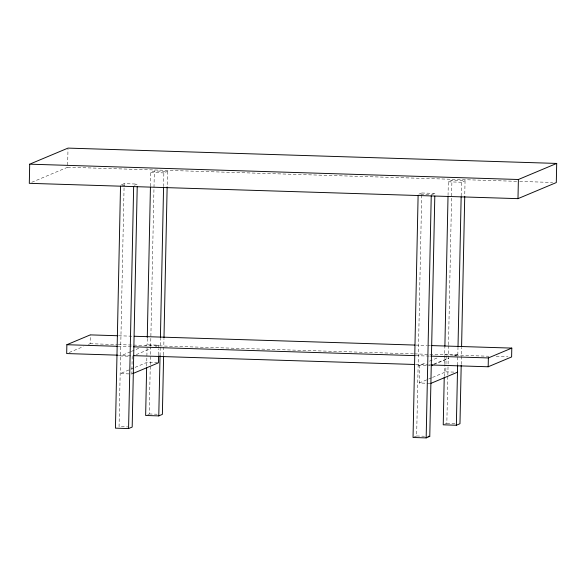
<?xml version="1.0" encoding="UTF-8"?>
<svg xmlns="http://www.w3.org/2000/svg" width="586" height="586" viewBox="0 0 586 586"><rect width="100%" height="100%" fill="white"/><g stroke="black" fill="none" stroke-linecap="round" stroke-linejoin="round"><path stroke-width="0.44" stroke-dasharray="2.93 2.2" d="M31.798 182.275L67.61 167.244L67.991 149.012M88.442 344.422L90.112 343.718L90.303 334.884M134.392 185.279L137.27 184.063L124.144 183.652L119.053 426.645L127.807 426.916M132.209 356.317L131.835 373.993L120.167 373.626L134.289 367.7M146.683 366.125L147.086 346.56M145.548 345.454L147.13 344.795L147.262 338.415M150.448 186.172L150.734 172.496L154.338 170.98L167.471 171.39L167.164 186.011M147.811 414.573L149.254 413.972L150.265 365.554M150.287 364.639L150.646 347.286M150.668 346.37L154.338 170.98M158.594 354.882L158.725 348.699M158.74 347.813L158.799 345.161L147.13 344.795M160.037 355.607L160.403 338.247M163.575 186.612L163.868 172.907L167.471 171.39M163.626 355.006L163.97 338.562M413.76 437.185L416.646 435.977L421.737 192.984L434.863 193.395L434.827 195.219M429.985 383.339L419.217 383.002L419.583 365.334L426.183 362.566M444.247 376.402L444.496 364.529M444.518 363.613L444.862 347.168M448.041 195.526L448.327 181.828L451.931 180.312L465.057 180.73L464.757 195.343M432.512 377.428L445.807 371.846L445.953 364.778M445.975 363.891L446.136 355.944M444.679 424.213L446.84 423.304L447.836 375.802M447.858 374.886L448.063 364.836M448.085 363.928L448.466 345.659M448.488 344.744L451.931 180.312M457.622 365.144L457.996 347.249M461.167 195.914L461.453 182.239L465.057 180.73M461.211 364.338L461.556 347.894M124.144 183.652L120.54 185.169L125.792 185.33M418.851 194.193L421.737 192.984M431.259 194.911L434.863 193.395M69.192 352.501L83.417 346.531M130.48 351.783L120.533 355.951L130.407 356.266M131.323 351.432L139.688 347.916M136.296 354.603L150.521 348.633M155.546 346.524L158.799 345.161M135.124 367.349L146.756 362.47L157.531 362.807M429.531 361.159L438.738 357.292M444.598 354.838L446.173 354.171L457.842 354.537L454.597 355.907M433.669 364.682L448.737 358.361M419.217 383.002L431.677 377.772M433.933 364.016L448.766 358.141M454.531 355.856L457.842 354.537M67.61 167.244L518.778 181.396M519.694 181.426L552.642 182.458M150.734 172.496L163.868 172.907M448.327 181.828L461.453 182.239M420.755 194.581L429.509 194.852M118.643 335.771L133.271 336.232M415.796 345.088L426.769 345.432M427.685 345.462L430.424 345.55M90.112 343.718L117.376 344.575M118.284 344.605L413.577 353.863M414.492 353.893L488.929 356.229M496.188 356.456L507.989 356.823M118.064 346.326L132.692 346.78M416.133 355.673L429.846 356.105M117.566 355.153L133.784 355.658M415.686 364.499L428.029 364.888M428.886 364.91L431.457 364.99M418.126 365.29L429.794 365.649M445.807 371.846L453.886 372.103M149.254 413.972L157.129 414.214M446.84 423.304L455.593 423.575M416.646 435.977L424.52 436.218"/><path stroke-width="0.88" d="M29.703 164.175L29.3 183.323L517.987 198.647L556.297 182.568L556.7 163.428L68.013 148.104L29.703 164.175L518.39 179.499L556.7 163.428M117.727 335.741L90.303 334.884L66.863 344.715L66.679 353.556L117.566 355.153M120.518 186.077L115.449 428.154L128.576 428.564L132.187 427.055L137.219 186.802M128.576 428.564L133.652 186.495M146.639 367.949L145.643 415.481L158.777 415.892L162.381 414.383L163.604 355.922M147.276 337.499L150.434 187.081M158.572 355.768L158.425 362.837L132.663 373.641M158.777 415.892L160.037 355.607M160.418 337.338L163.56 187.52M163.985 337.646L167.142 186.919M418.111 195.409L413.042 437.486L426.168 437.896L429.772 436.387L434.805 196.134M426.168 437.896L431.237 195.827M444.232 377.318L443.236 424.813L456.362 425.231L459.973 423.715L461.197 365.254M444.884 346.253L448.019 196.442M456.362 425.231L457.622 365.144M458.018 346.333L461.153 196.823M461.578 346.978L464.735 196.259M488.182 366.77L488.365 357.936L511.798 348.099L511.615 356.94L488.182 366.77L431.457 364.99M517.987 198.647L518.39 179.499M431.252 365.701L432.834 365.034M430.886 383.369L457.476 372.213M134.187 336.261L414.881 345.066M431.34 345.579L511.798 348.099M66.863 344.715L117.149 346.297M133.608 346.809L415.218 355.643M430.761 356.127L488.365 357.936M133.784 355.658L414.778 364.47M428.022 436.328L429.772 436.387"/></g></svg>
